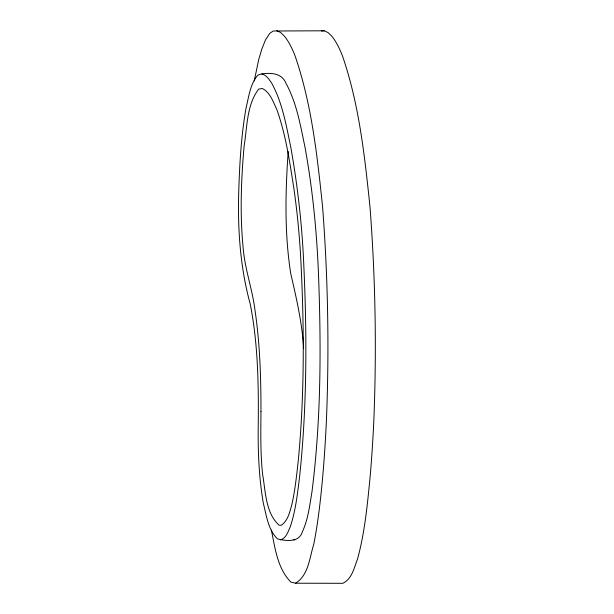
<?xml version="1.0" encoding="UTF-8"?>
<svg xmlns="http://www.w3.org/2000/svg" width="614" height="614" viewBox="0 0 614 614"><rect width="100%" height="100%" fill="white"/><g stroke="black" fill="none" stroke-linecap="round" stroke-linejoin="round"><path stroke-width="0.92" d="M288.196 151.474C285.349 192.052 284.405 233.128 290.721 273.437C296.224 297.468 301.873 321.544 303.508 346.235L303.638 348.069M254.25 80.948L258.655 59.788L261.787 49.174L265.471 39.964L269.699 33.44L273.161 31.007L324.223 30.784L328.014 32.557L331.905 36.333A291.182 52.627 -89.9 0 1 342.405 55.736C359.152 104.25 364.632 155.772 369.966 206.565C375.43 277.82 376.727 349.412 373.811 420.813A291.182 52.627 -89.9 0 1 369.958 478.598C367.287 505.591 364.701 532.783 357.532 559.024C354.155 567.635 352.068 578.918 342.888 583.3L295.48 583.216L290.859 582.087C277.482 568.503 275.018 547.987 271.38 530.02M295.48 583.216C308.512 575.525 309.525 557.696 313.677 544.61C318.052 522.798 320.47 500.648 322.55 478.513A291.182 52.627 -89.9 0 0 326.402 420.728C329.319 349.328 328.022 277.735 322.557 206.481C317.223 155.687 311.743 104.165 294.989 55.659A291.182 52.627 -89.9 0 0 284.497 36.249L280.606 32.465L276.814 30.7M280.583 539.89C286.262 538.156 288.027 531.609 290.268 526.789C295.626 510.848 297.422 494.001 299.525 477.4C307.077 406.844 307.023 335.681 303.784 264.864C302.134 225.484 297.706 186.249 290.821 147.444C286.262 125.632 282.547 103.014 271.733 83.228C269.17 79.475 266.476 75.1 261.771 73.918L257.849 75.146C250.167 84.003 248.931 96.352 246.191 107.327C241.195 135.195 239.629 163.547 238.731 191.798C237.618 229.559 240.212 267.558 250.251 304.068C258.41 345.743 258.701 388.409 258.179 430.721C258.018 455.035 259.254 479.434 263.36 503.426C266.537 515.576 268.034 529.782 277.551 538.931C286.116 540.995 299.11 542.745 302.326 531.916C308.113 519.352 309.709 505.414 311.95 491.914C320.823 422.255 321.229 351.807 318.758 281.726C317.284 236.728 313.071 191.798 305.051 147.467C300.484 125.663 296.769 103.037 285.955 83.258C281.903 73.173 271.158 72.559 261.771 73.918M321.483 31.015L324.223 30.784M293.292 539.437L294.804 539.921M260.973 411.664C260.743 432.517 260.413 453.416 262.585 474.192C265.624 491.315 265.394 512.682 279.055 525.185L281.204 525.323C287.981 520.749 289.639 512.222 291.788 504.885C295.104 490.241 296.654 475.282 298.297 460.377C304.46 395.7 304.237 330.593 301.113 265.755C299.924 239.905 297.544 214.125 293.883 188.506C289.685 161.812 285.886 134.773 276.714 109.231C273.046 101.794 270.321 92.468 262.347 88.508L258.709 89.091C246.582 104.864 247.273 126.952 244.134 145.909C241.072 180.286 239.821 215 243.29 249.399C245.216 270.229 252.592 290.031 255.063 310.784C260.006 344.162 260.981 377.971 260.973 411.664"/></g></svg>
